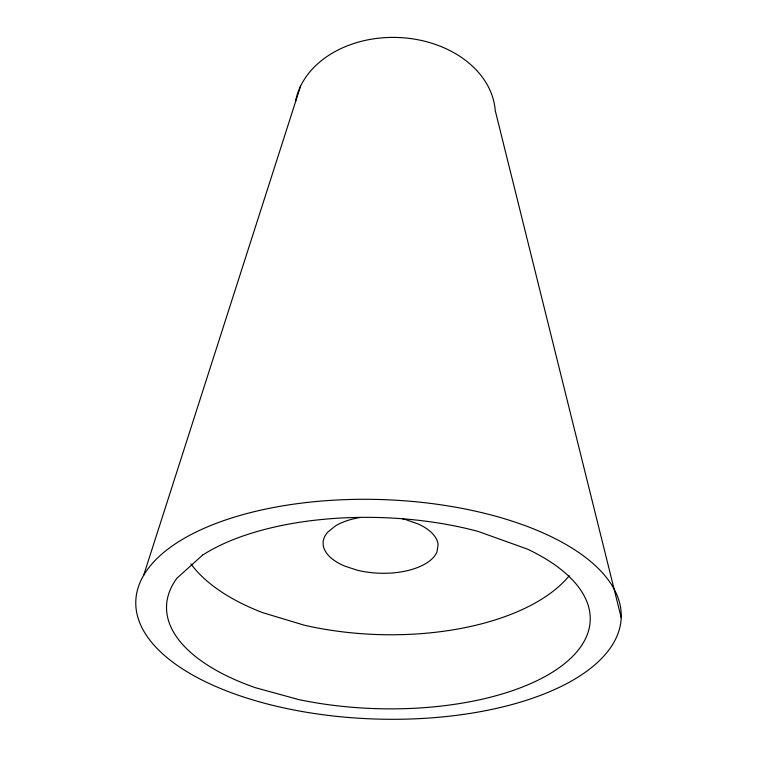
<?xml version="1.0" encoding="UTF-8"?>
<svg xmlns="http://www.w3.org/2000/svg" width="757" height="757" viewBox="0 0 757 757"><rect width="100%" height="100%" fill="white"/><g stroke="black" fill="none" stroke-linecap="round" stroke-linejoin="round"><path stroke-width="1.14" d="M143.641 575.367L300.548 86.203M405.676 519.595L418.574 524.156A57.57 28.548 1.9 0 1 438.114 544.605L436.959 551.995A57.57 28.548 1.9 0 1 357.115 570.163L344.672 566.085A57.57 28.548 1.9 0 1 327.715 532.162L335.531 525.841A57.57 28.548 1.9 0 1 360.228 517.485M621.213 617.703A242.846 109.765 1.9 0 0 260.995 510.104A242.846 109.765 1.9 0 0 253.321 700.074A242.846 109.765 1.9 0 0 621.213 617.703L495.229 110.531A100.463 76.05 1.9 0 0 399.147 37.538A100.463 76.05 1.9 0 0 295.523 101.381M402.412 518.8A57.57 28.548 1.9 0 1 404.598 519.321M569.283 575.698A202.904 101.315 1.9 0 1 304.276 625.197L262.613 612.631A202.904 101.315 1.9 0 1 190.944 563.908M202.554 555.136L176.854 578.291A211.951 95.552 1.9 0 0 255.506 687.735L298.911 699.629A211.951 95.552 1.9 0 0 555.297 670.38A211.951 95.552 1.9 0 0 527.468 549.128L477.951 531.357A211.951 95.552 1.9 0 0 202.554 555.136"/></g></svg>
